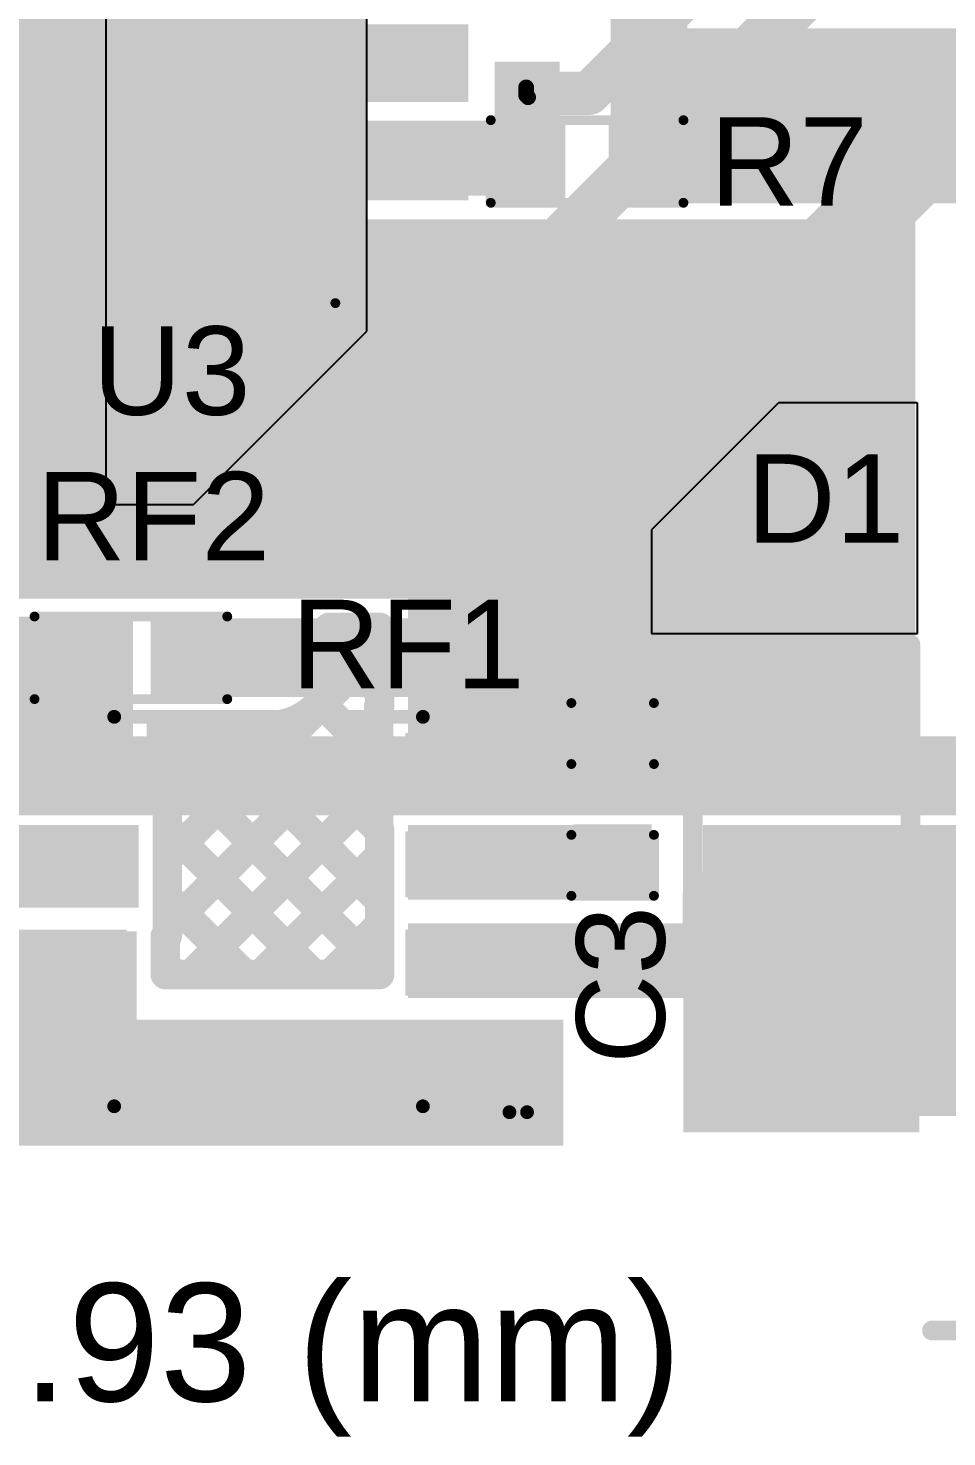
# Model space of a CAD drawing. Header units: millimetres. Extents: x -0.2 to 1.92, y -0.23 to 1.32.
# Drawn here: x 0.724 to 1.191, y -0.229 to 0.487 of the extents above; entities that cross this region are included whole.
import ezdxf

# ---------------------------------------------------------------- set-up
doc = ezdxf.new("R2010")
doc.units = ezdxf.units.MM
doc.header["$MEASUREMENT"] = 0
for name, color, linetype in [('BottomLayer', 5, 'Continuous'), ('BottomSolder', 6, 'Continuous'), ('Mechanical1', 6, 'Continuous'), ('TopLayer', 1, 'Continuous'), ('TopOverlay', 2, 'Continuous'), ('TopPaste', 8, 'Continuous'), ('TopSolder', 216, 'Continuous'), ('ViaHoleLayer', 16, 'Continuous')]:
    doc.layers.add(name, color=color, linetype=linetype)
doc.styles.add('Arial', font='', dxfattribs={"height": 0.2})
doc.styles.get('Arial').set_extended_font_data('Arial')

# ---------------------------------------------------------------- blocks, each defined once
blk = doc.blocks.new('SMA_1')
at = {"layer": 'TopLayer'}
for points in [[(-0.11811, 0.03937), (-0.03937, 0.03937), (-0.03937, -0.03937), (-0.11811, -0.03937)], [(0.03937, 0.03937), (0.11811, 0.03937), (0.11811, -0.03937), (0.03937, -0.03937)]]:
    blk.add_hatch(color=1, dxfattribs=at).paths.add_polyline_path(points)
at = {"layer": 'TopOverlay'}
for points in [[(-0.167, -0.06), (-0.12106, -0.06), (-0.12106, 0.06), (-0.167, 0.06)], [(-0.122, 0.04109), (-0.09428, 0.04109), (-0.09428, 0.06009), (-0.122, 0.06009)], [(-0.122, -0.05991), (-0.09428, -0.05991), (-0.09428, -0.04191), (-0.122, -0.04191)]]:
    blk.add_hatch(color=2, dxfattribs=at).paths.add_polyline_path(points)
at = {"layer": 'TopPaste'}
for points in [[(-0.11811, 0.03937), (-0.03937, 0.03937), (-0.03937, -0.03937), (-0.11811, -0.03937)], [(0.03937, 0.03937), (0.11811, 0.03937), (0.11811, -0.03937), (0.03937, -0.03937)]]:
    blk.add_hatch(color=8, dxfattribs=at).paths.add_polyline_path(points)
at = {"layer": 'TopSolder'}
for points in [[(-0.12211, 0.04337), (-0.03537, 0.04337), (-0.03537, -0.04337), (-0.12211, -0.04337)], [(0.03537, 0.04337), (0.12211, 0.04337), (0.12211, -0.04337), (0.03537, -0.04337)]]:
    blk.add_hatch(color=216, dxfattribs=at).paths.add_polyline_path(points)
at = {"layer": 'TopOverlay', "const_width": 0.01}
for points in [[(-0.0942, 0.05543), (0.08115, 0.055)], [(0.08115, 0.055), (0.08115, 0.048)], [(0.08115, -0.048), (0.08115, -0.05543)], [(-0.0942, -0.05543), (0.081, -0.05543)]]:
    blk.add_lwpolyline(points, dxfattribs=at)
at = {"layer": 'TopOverlay', "const_width": 0.005}
for points in [[(-0.0967, 0.05543, 1), (-0.0917, 0.05543, 1)], [(0.07865, 0.055, 1), (0.08365, 0.055, 1)], [(0.07865, 0.055, 1), (0.08365, 0.055, 1)], [(0.07865, 0.048, 1), (0.08365, 0.048, 1)], [(0.07865, -0.048, 1), (0.08365, -0.048, 1)], [(-0.0967, -0.05543, 1), (-0.0917, -0.05543, 1)], [(0.0785, -0.05543, 1), (0.0835, -0.05543, 1)], [(0.07865, -0.05543, 1), (0.08365, -0.05543, 1)]]:
    blk.add_lwpolyline(points, format="xyb", close=True, dxfattribs=at)
blk = doc.blocks.new('LTV_247_8')
at = {"layer": 'TopLayer'}
for points in [[(-0.15256, 0.19075), (-0.0935, 0.19075), (-0.0935, 0.15925), (-0.15256, 0.15925)], [(0.0935, 0.19075), (0.15256, 0.19075), (0.15256, 0.15925), (0.0935, 0.15925)], [(-0.15256, 0.14075), (-0.0935, 0.14075), (-0.0935, 0.10925), (-0.15256, 0.10925)], [(0.0935, 0.14075), (0.15256, 0.14075), (0.15256, 0.10925), (0.0935, 0.10925)], [(-0.15256, 0.09075), (-0.0935, 0.09075), (-0.0935, 0.05925), (-0.15256, 0.05925)], [(0.0935, 0.09075), (0.15256, 0.09075), (0.15256, 0.05925), (0.0935, 0.05925)], [(-0.15256, 0.04075), (-0.0935, 0.04075), (-0.0935, 0.00925), (-0.15256, 0.00925)], [(0.0935, 0.04075), (0.15256, 0.04075), (0.15256, 0.00925), (0.0935, 0.00925)], [(-0.15256, -0.00925), (-0.0935, -0.00925), (-0.0935, -0.04075), (-0.15256, -0.04075)], [(0.0935, -0.00925), (0.15256, -0.00925), (0.15256, -0.04075), (0.0935, -0.04075)], [(-0.15256, -0.05925), (-0.0935, -0.05925), (-0.0935, -0.09075), (-0.15256, -0.09075)], [(0.0935, -0.05925), (0.15256, -0.05925), (0.15256, -0.09075), (0.0935, -0.09075)], [(-0.15256, -0.10925), (-0.0935, -0.10925), (-0.0935, -0.14075), (-0.15256, -0.14075)], [(0.0935, -0.10925), (0.15256, -0.10925), (0.15256, -0.14075), (0.0935, -0.14075)], [(-0.15256, -0.15925), (-0.0935, -0.15925), (-0.0935, -0.19075), (-0.15256, -0.19075)], [(0.0935, -0.15925), (0.15256, -0.15925), (0.15256, -0.19075), (0.0935, -0.19075)]]:
    blk.add_hatch(color=1, dxfattribs=at).paths.add_polyline_path(points)
at = {"layer": 'TopPaste'}
for points in [[(-0.15256, 0.19075), (-0.0935, 0.19075), (-0.0935, 0.15925), (-0.15256, 0.15925)], [(0.0935, 0.19075), (0.15256, 0.19075), (0.15256, 0.15925), (0.0935, 0.15925)], [(-0.15256, 0.14075), (-0.0935, 0.14075), (-0.0935, 0.10925), (-0.15256, 0.10925)], [(0.0935, 0.14075), (0.15256, 0.14075), (0.15256, 0.10925), (0.0935, 0.10925)], [(-0.15256, 0.09075), (-0.0935, 0.09075), (-0.0935, 0.05925), (-0.15256, 0.05925)], [(0.0935, 0.09075), (0.15256, 0.09075), (0.15256, 0.05925), (0.0935, 0.05925)], [(-0.15256, 0.04075), (-0.0935, 0.04075), (-0.0935, 0.00925), (-0.15256, 0.00925)], [(0.0935, 0.04075), (0.15256, 0.04075), (0.15256, 0.00925), (0.0935, 0.00925)], [(-0.15256, -0.00925), (-0.0935, -0.00925), (-0.0935, -0.04075), (-0.15256, -0.04075)], [(0.0935, -0.00925), (0.15256, -0.00925), (0.15256, -0.04075), (0.0935, -0.04075)], [(-0.15256, -0.05925), (-0.0935, -0.05925), (-0.0935, -0.09075), (-0.15256, -0.09075)], [(0.0935, -0.05925), (0.15256, -0.05925), (0.15256, -0.09075), (0.0935, -0.09075)], [(-0.15256, -0.10925), (-0.0935, -0.10925), (-0.0935, -0.14075), (-0.15256, -0.14075)], [(0.0935, -0.10925), (0.15256, -0.10925), (0.15256, -0.14075), (0.0935, -0.14075)], [(-0.15256, -0.15925), (-0.0935, -0.15925), (-0.0935, -0.19075), (-0.15256, -0.19075)], [(0.0935, -0.15925), (0.15256, -0.15925), (0.15256, -0.19075), (0.0935, -0.19075)]]:
    blk.add_hatch(color=8, dxfattribs=at).paths.add_polyline_path(points)
at = {"layer": 'TopSolder'}
for points in [[(-0.15656, 0.19475), (-0.0895, 0.19475), (-0.0895, 0.15525), (-0.15656, 0.15525)], [(0.0895, 0.19475), (0.15656, 0.19475), (0.15656, 0.15525), (0.0895, 0.15525)], [(-0.15656, 0.14475), (-0.0895, 0.14475), (-0.0895, 0.10525), (-0.15656, 0.10525)], [(0.0895, 0.14475), (0.15656, 0.14475), (0.15656, 0.10525), (0.0895, 0.10525)], [(-0.15656, 0.09475), (-0.0895, 0.09475), (-0.0895, 0.05525), (-0.15656, 0.05525)], [(0.0895, 0.09475), (0.15656, 0.09475), (0.15656, 0.05525), (0.0895, 0.05525)], [(-0.15656, 0.04475), (-0.0895, 0.04475), (-0.0895, 0.00525), (-0.15656, 0.00525)], [(0.0895, 0.04475), (0.15656, 0.04475), (0.15656, 0.00525), (0.0895, 0.00525)], [(-0.15656, -0.00525), (-0.0895, -0.00525), (-0.0895, -0.04475), (-0.15656, -0.04475)], [(0.0895, -0.00525), (0.15656, -0.00525), (0.15656, -0.04475), (0.0895, -0.04475)], [(-0.15656, -0.05525), (-0.0895, -0.05525), (-0.0895, -0.09475), (-0.15656, -0.09475)], [(0.0895, -0.05525), (0.15656, -0.05525), (0.15656, -0.09475), (0.0895, -0.09475)], [(-0.15656, -0.10525), (-0.0895, -0.10525), (-0.0895, -0.14475), (-0.15656, -0.14475)], [(0.0895, -0.10525), (0.15656, -0.10525), (0.15656, -0.14475), (0.0895, -0.14475)], [(-0.15656, -0.15525), (-0.0895, -0.15525), (-0.0895, -0.19475), (-0.15656, -0.19475)], [(0.0895, -0.15525), (0.15656, -0.15525), (0.15656, -0.19475), (0.0895, -0.19475)]]:
    blk.add_hatch(color=216, dxfattribs=at).paths.add_polyline_path(points)
at = {"layer": 'TopOverlay', "const_width": 0.005}
for points in [[(-0.09, 0.197), (0.089, 0.197)], [(-0.09, -0.197), (0.089, -0.197)]]:
    blk.add_lwpolyline(points, dxfattribs=at)
at = {"layer": 'TopOverlay'}
for points, const_width in [([(-0.09125, 0.197, 1), (-0.08875, 0.197, 1)], 0.0025), ([(0.08775, 0.197, 1), (0.09025, 0.197, 1)], 0.0025), ([(-0.16072, 0.177, 1), (-0.17528, 0.177, 1)], 0.01), ([(-0.17778, 0.177, 1), (-0.17278, 0.177, 1)], 0.005), ([(-0.16322, 0.177, 1), (-0.15822, 0.177, 1)], 0.005), ([(-0.09125, -0.197, 1), (-0.08875, -0.197, 1)], 0.0025), ([(0.08775, -0.197, 1), (0.09025, -0.197, 1)], 0.0025)]:
    blk.add_lwpolyline(points, format="xyb", close=True, dxfattribs=dict(at, const_width=const_width))
blk = doc.blocks.new('SOIC_8_10')
at = {"layer": 'TopLayer'}
for points in [[(-0.0735, 0.0622), (-0.1365, 0.0622), (-0.1365, 0.0878), (-0.0735, 0.0878)], [(0.13909, 0.0622), (0.0761, 0.0622), (0.0761, 0.0878), (0.13909, 0.0878)], [(-0.0735, 0.0122), (-0.1365, 0.0122), (-0.1365, 0.0378), (-0.0735, 0.0378)], [(0.13909, 0.0122), (0.0761, 0.0122), (0.0761, 0.0378), (0.13909, 0.0378)], [(-0.0735, -0.0378), (-0.1365, -0.0378), (-0.1365, -0.0122), (-0.0735, -0.0122)], [(0.13909, -0.0378), (0.0761, -0.0378), (0.0761, -0.0122), (0.13909, -0.0122)], [(-0.0735, -0.0878), (-0.1365, -0.0878), (-0.1365, -0.0622), (-0.0735, -0.0622)], [(0.13909, -0.0878), (0.0761, -0.0878), (0.0761, -0.0622), (0.13909, -0.0622)]]:
    blk.add_hatch(color=1, dxfattribs=at).paths.add_polyline_path(points)
at = {"layer": 'TopPaste'}
for points in [[(-0.0735, 0.0622), (-0.1365, 0.0622), (-0.1365, 0.0878), (-0.0735, 0.0878)], [(0.13909, 0.0622), (0.0761, 0.0622), (0.0761, 0.0878), (0.13909, 0.0878)], [(-0.0735, 0.0122), (-0.1365, 0.0122), (-0.1365, 0.0378), (-0.0735, 0.0378)], [(0.13909, 0.0122), (0.0761, 0.0122), (0.0761, 0.0378), (0.13909, 0.0378)], [(-0.0735, -0.0378), (-0.1365, -0.0378), (-0.1365, -0.0122), (-0.0735, -0.0122)], [(0.13909, -0.0378), (0.0761, -0.0378), (0.0761, -0.0122), (0.13909, -0.0122)], [(-0.0735, -0.0878), (-0.1365, -0.0878), (-0.1365, -0.0622), (-0.0735, -0.0622)], [(0.13909, -0.0878), (0.0761, -0.0878), (0.0761, -0.0622), (0.13909, -0.0622)]]:
    blk.add_hatch(color=8, dxfattribs=at).paths.add_polyline_path(points)
at = {"layer": 'TopSolder'}
for points in [[(-0.0695, 0.0582), (-0.1405, 0.0582), (-0.1405, 0.0918), (-0.0695, 0.0918)], [(0.14309, 0.0582), (0.0721, 0.0582), (0.0721, 0.0918), (0.14309, 0.0918)], [(-0.0695, 0.0082), (-0.1405, 0.0082), (-0.1405, 0.0418), (-0.0695, 0.0418)], [(0.14309, 0.0082), (0.0721, 0.0082), (0.0721, 0.0418), (0.14309, 0.0418)], [(-0.0695, -0.0418), (-0.1405, -0.0418), (-0.1405, -0.0082), (-0.0695, -0.0082)], [(0.14309, -0.0418), (0.0721, -0.0418), (0.0721, -0.0082), (0.14309, -0.0082)], [(-0.0695, -0.0918), (-0.1405, -0.0918), (-0.1405, -0.0582), (-0.0695, -0.0582)], [(0.14309, -0.0918), (0.0721, -0.0918), (0.0721, -0.0582), (0.14309, -0.0582)]]:
    blk.add_hatch(color=216, dxfattribs=at).paths.add_polyline_path(points)
at = {"layer": 'TopOverlay'}
for points, const_width in [([(-0.12253, 0.101, 1), (-0.13147, 0.101, 1)], 0.007), ([(-0.13322, 0.101, 1), (-0.12972, 0.101, 1)], 0.0035), ([(-0.12428, 0.101, 1), (-0.12078, 0.101, 1)], 0.0035), ([(-0.08025, 0.098, 1), (-0.07675, 0.098, 1)], 0.0035), ([(0.07675, 0.098, 1), (0.08025, 0.098, 1)], 0.0035), ([(-0.08025, -0.1, 1), (-0.07675, -0.1, 1)], 0.0035), ([(0.07675, -0.1, 1), (0.08025, -0.1, 1)], 0.0035)]:
    blk.add_lwpolyline(points, format="xyb", close=True, dxfattribs=dict(at, const_width=const_width))
at = {"layer": 'TopOverlay', "const_width": 0.007}
for points in [[(0.0785, 0.098), (-0.0785, 0.098)], [(0.0785, -0.1), (-0.0785, -0.1)]]:
    blk.add_lwpolyline(points, dxfattribs=at)
blk = doc.blocks.new('RES_0603_13')
at = {"layer": 'TopLayer'}
for points in [[(-0.015, 0.0175), (-0.015, -0.0175), (-0.045, -0.0175), (-0.045, 0.0175)], [(0.045, 0.0175), (0.045, -0.0175), (0.015, -0.0175), (0.015, 0.0175)]]:
    blk.add_hatch(color=1, dxfattribs=at).paths.add_polyline_path(points)
at = {"layer": 'TopPaste'}
for points in [[(-0.015, 0.0175), (-0.015, -0.0175), (-0.045, -0.0175), (-0.045, 0.0175)], [(0.045, 0.0175), (0.045, -0.0175), (0.015, -0.0175), (0.015, 0.0175)]]:
    blk.add_hatch(color=8, dxfattribs=at).paths.add_polyline_path(points)
at = {"layer": 'TopSolder'}
for points in [[(-0.011, 0.0215), (-0.011, -0.0215), (-0.049, -0.0215), (-0.049, 0.0215)], [(0.049, 0.0215), (0.049, -0.0215), (0.011, -0.0215), (0.011, 0.0215)]]:
    blk.add_hatch(color=216, dxfattribs=at).paths.add_polyline_path(points)
at = {"layer": 'TopOverlay', "const_width": 0.005}
for points in [[(0.049, 0.021), (-0.049, 0.021)], [(-0.049, 0.021), (-0.049, -0.021)], [(0.049, 0.021), (0.049, -0.021)], [(0.049, -0.021), (-0.049, -0.021)]]:
    blk.add_lwpolyline(points, dxfattribs=at)
at = {"layer": 'TopOverlay', "const_width": 0.0025}
for points in [[(-0.05025, 0.021, 1), (-0.04775, 0.021, 1)], [(-0.05025, 0.021, 1), (-0.04775, 0.021, 1)], [(0.04775, 0.021, 1), (0.05025, 0.021, 1)], [(0.04775, 0.021, 1), (0.05025, 0.021, 1)], [(-0.05025, -0.021, 1), (-0.04775, -0.021, 1)], [(-0.05025, -0.021, 1), (-0.04775, -0.021, 1)], [(0.04775, -0.021, 1), (0.05025, -0.021, 1)], [(0.04775, -0.021, 1), (0.05025, -0.021, 1)]]:
    blk.add_lwpolyline(points, format="xyb", close=True, dxfattribs=at)
blk = doc.blocks.new('RES_0603_20')
at = {"layer": 'TopLayer'}
for points in [[(-0.015, 0.0175), (-0.015, -0.0175), (-0.045, -0.0175), (-0.045, 0.0175)], [(0.045, 0.0175), (0.045, -0.0175), (0.015, -0.0175), (0.015, 0.0175)]]:
    blk.add_hatch(color=1, dxfattribs=at).paths.add_polyline_path(points)
at = {"layer": 'TopPaste'}
for points in [[(-0.015, 0.0175), (-0.015, -0.0175), (-0.045, -0.0175), (-0.045, 0.0175)], [(0.045, 0.0175), (0.045, -0.0175), (0.015, -0.0175), (0.015, 0.0175)]]:
    blk.add_hatch(color=8, dxfattribs=at).paths.add_polyline_path(points)
at = {"layer": 'TopSolder'}
for points in [[(-0.011, 0.0215), (-0.011, -0.0215), (-0.049, -0.0215), (-0.049, 0.0215)], [(0.049, 0.0215), (0.049, -0.0215), (0.011, -0.0215), (0.011, 0.0215)]]:
    blk.add_hatch(color=216, dxfattribs=at).paths.add_polyline_path(points)
at = {"layer": 'TopOverlay', "const_width": 0.005}
for points in [[(-0.049, -0.021), (-0.049, 0.021)], [(-0.049, 0.021), (0.049, 0.021)], [(0.049, -0.021), (0.049, 0.021)], [(-0.049, -0.021), (0.049, -0.021)]]:
    blk.add_lwpolyline(points, dxfattribs=at)
at = {"layer": 'TopOverlay', "const_width": 0.0025}
for points in [[(-0.05025, 0.021, 1), (-0.04775, 0.021, 1)], [(-0.05025, 0.021, 1), (-0.04775, 0.021, 1)], [(0.04775, 0.021, 1), (0.05025, 0.021, 1)], [(0.04775, 0.021, 1), (0.05025, 0.021, 1)], [(-0.05025, -0.021, 1), (-0.04775, -0.021, 1)], [(-0.05025, -0.021, 1), (-0.04775, -0.021, 1)], [(0.04775, -0.021, 1), (0.05025, -0.021, 1)], [(0.04775, -0.021, 1), (0.05025, -0.021, 1)]]:
    blk.add_lwpolyline(points, format="xyb", close=True, dxfattribs=at)
blk = doc.blocks.new('C__0603_46')
at = {"layer": 'TopLayer'}
for points in [[(-0.015, 0.0175), (-0.015, -0.0175), (-0.045, -0.0175), (-0.045, 0.0175)], [(0.045, 0.0175), (0.045, -0.0175), (0.015, -0.0175), (0.015, 0.0175)]]:
    blk.add_hatch(color=1, dxfattribs=at).paths.add_polyline_path(points)
at = {"layer": 'TopPaste'}
for points in [[(-0.015, 0.0175), (-0.015, -0.0175), (-0.045, -0.0175), (-0.045, 0.0175)], [(0.045, 0.0175), (0.045, -0.0175), (0.015, -0.0175), (0.015, 0.0175)]]:
    blk.add_hatch(color=8, dxfattribs=at).paths.add_polyline_path(points)
at = {"layer": 'TopSolder'}
for points in [[(-0.01264, 0.01986), (-0.01264, -0.01986), (-0.04736, -0.01986), (-0.04736, 0.01986)], [(0.04736, 0.01986), (0.04736, -0.01986), (0.01264, -0.01986), (0.01264, 0.01986)]]:
    blk.add_hatch(color=216, dxfattribs=at).paths.add_polyline_path(points)
at = {"layer": 'TopOverlay', "const_width": 0.005}
for points in [[(-0.018, 0.021), (-0.049, 0.021)], [(-0.049, -0.021), (-0.049, 0.021)], [(0.049, 0.021), (0.018, 0.021)], [(0.049, -0.021), (0.049, 0.021)], [(-0.018, -0.021), (-0.049, -0.021)], [(0.049, -0.021), (0.018, -0.021)]]:
    blk.add_lwpolyline(points, dxfattribs=at)
at = {"layer": 'TopOverlay', "const_width": 0.0025}
for points in [[(-0.05025, 0.021, 1), (-0.04775, 0.021, 1)], [(-0.05025, 0.021, 1), (-0.04775, 0.021, 1)], [(-0.01925, 0.021, 1), (-0.01675, 0.021, 1)], [(0.01675, 0.021, 1), (0.01925, 0.021, 1)], [(0.04775, 0.021, 1), (0.05025, 0.021, 1)], [(0.04775, 0.021, 1), (0.05025, 0.021, 1)], [(-0.05025, -0.021, 1), (-0.04775, -0.021, 1)], [(-0.05025, -0.021, 1), (-0.04775, -0.021, 1)], [(-0.01925, -0.021, 1), (-0.01675, -0.021, 1)], [(0.01675, -0.021, 1), (0.01925, -0.021, 1)], [(0.04775, -0.021, 1), (0.05025, -0.021, 1)], [(0.04775, -0.021, 1), (0.05025, -0.021, 1)]]:
    blk.add_lwpolyline(points, format="xyb", close=True, dxfattribs=at)

msp = doc.modelspace()

# ---------------------------------------------------------------- hatches: boundary and pattern name
at = {"layer": 'BottomLayer'}
for points in [[(0.61519, 0.334), (0.896, 0.334), (0.896, 0.805), (0.61519, 0.805)], [(0.325, 0.245), (0.77, 0.245), (0.77, 0.394), (0.325, 0.394)], [(1.05691, -0.06601), (1.58, -0.06601), (1.58, 0.05831), (1.05691, 0.05831)]]:
    msp.add_hatch(color=5, dxfattribs=at).paths.add_polyline_path(points)
h = msp.add_hatch(color=5, dxfattribs=at)
edge = h.paths.add_edge_path()
edge.add_arc((0.86931, 0.46931), 0.01181, 0, 360)
h = msp.add_hatch(color=5, dxfattribs=at)
edge = h.paths.add_edge_path()
edge.add_arc((0.978, 0.454), 0.01181, 0, 360)
h = msp.add_hatch(color=5, dxfattribs=at)
edge = h.paths.add_edge_path()
edge.add_arc((1.184, 0.426), 0.01181, 0, 360)
h = msp.add_hatch(color=5, dxfattribs=at)
edge = h.paths.add_edge_path()
edge.add_arc((0.74, 0.368), 0.01181, 0, 360)
h = msp.add_hatch(color=5, dxfattribs=at)
edge = h.paths.add_edge_path()
edge.add_arc((0.77233, 0.368), 0.01181, 0, 360)
h = msp.add_hatch(color=5, dxfattribs=at)
edge = h.paths.add_edge_path()
edge.add_arc((0.80466, 0.368), 0.01181, 0, 360)
h = msp.add_hatch(color=5, dxfattribs=at)
edge = h.paths.add_edge_path()
edge.add_arc((0.83698, 0.368), 0.01181, 0, 360)
h = msp.add_hatch(color=5, dxfattribs=at)
edge = h.paths.add_edge_path()
edge.add_arc((0.86931, 0.368), 0.01181, 0, 360)
h = msp.add_hatch(color=5, dxfattribs=at)
edge = h.paths.add_edge_path()
edge.add_arc((1.068, 0.23548), 0.01181, 0, 360)
h = msp.add_hatch(color=5, dxfattribs=at)
edge = h.paths.add_edge_path()
edge.add_arc((1.096, 0.23548), 0.01181, 0, 360)
h = msp.add_hatch(color=5, dxfattribs=at)
edge = h.paths.add_edge_path()
edge.add_arc((1.124, 0.23548), 0.01181, 0, 360)
h = msp.add_hatch(color=5, dxfattribs=at)
edge = h.paths.add_edge_path()
edge.add_arc((1.152, 0.23548), 0.01181, 0, 360)
h = msp.add_hatch(color=5, dxfattribs=at)
edge = h.paths.add_edge_path()
edge.add_arc((0.846, 0.167), 0.01181, 0, 360)
h = msp.add_hatch(color=5, dxfattribs=at)
edge = h.paths.add_edge_path()
edge.add_arc((1.082, -0.05), 0.01181, 0, 360)
h = msp.add_hatch(color=5, dxfattribs=at)
edge = h.paths.add_edge_path()
edge.add_arc((1.11, -0.05), 0.01181, 0, 360)
h = msp.add_hatch(color=5, dxfattribs=at)
edge = h.paths.add_edge_path()
edge.add_arc((1.138, -0.05), 0.01181, 0, 360)
h = msp.add_hatch(color=5, dxfattribs=at)
edge = h.paths.add_edge_path()
edge.add_arc((1.166, -0.05), 0.01181, 0, 360)
at = {"layer": 'BottomSolder'}
h = msp.add_hatch(color=6, dxfattribs=at)
edge = h.paths.add_edge_path()
edge.add_arc((1.068, 0.23548), 0.01581, 0, 360)
h = msp.add_hatch(color=6, dxfattribs=at)
edge = h.paths.add_edge_path()
edge.add_arc((1.096, 0.23548), 0.01581, 0, 360)
h = msp.add_hatch(color=6, dxfattribs=at)
edge = h.paths.add_edge_path()
edge.add_arc((1.124, 0.23548), 0.01581, 0, 360)
h = msp.add_hatch(color=6, dxfattribs=at)
edge = h.paths.add_edge_path()
edge.add_arc((1.152, 0.23548), 0.01581, 0, 360)
h = msp.add_hatch(color=6, dxfattribs=at)
edge = h.paths.add_edge_path()
edge.add_arc((1.082, -0.05), 0.01581, 0, 360)
h = msp.add_hatch(color=6, dxfattribs=at)
edge = h.paths.add_edge_path()
edge.add_arc((1.11, -0.05), 0.01581, 0, 360)
h = msp.add_hatch(color=6, dxfattribs=at)
edge = h.paths.add_edge_path()
edge.add_arc((1.138, -0.05), 0.01581, 0, 360)
h = msp.add_hatch(color=6, dxfattribs=at)
edge = h.paths.add_edge_path()
edge.add_arc((1.166, -0.05), 0.01581, 0, 360)
at = {"layer": 'TopLayer'}
for points in [[(1.02, 0.398), (1.059, 0.398), (1.059, 0.905), (1.02, 0.905)], [(1.02, 0.398), (1.579, 0.398), (1.579, 0.487), (1.02, 0.487)], [(0.961, 0.402), (0.994, 0.402), (0.994, 0.47), (0.961, 0.47)], [(0.884, 0.402), (0.994, 0.402), (0.994, 0.44), (0.884, 0.44)], [(0.715, 0.197), (0.946, 0.197), (0.946, 0.39), (0.715, 0.39)], [(0.917, 0.094), (1.175, 0.094), (1.175, 0.39), (0.917, 0.39)], [(0.673, 0.093), (0.777, 0.093), (0.777, 0.188), (0.673, 0.188)], [(0.786, 0.147), (0.826, 0.147), (0.826, 0.188), (0.786, 0.188)], [(0.78, 0.082), (0.5324, 0.082), (0.5324, 0.04), (0.78, 0.04)], [(0.917, 0.044), (1.039, 0.044), (1.039, 0.082), (0.917, 0.082)], [(1.067, -0.063), (1.575, -0.063), (1.575, 0.082), (1.067, 0.082)], [(0.917, -0.006), (1.157, -0.006), (1.157, 0.032), (0.917, 0.032)], [(0.657, -0.078), (0.779, -0.078), (0.779, 0.028), (0.657, 0.028)], [(0.657, -0.081), (0.996, -0.081), (0.996, -0.017), (0.657, -0.017)]]:
    msp.add_hatch(color=1, dxfattribs=at).paths.add_polyline_path(points)
h = msp.add_hatch(color=1, dxfattribs=at)
edge = h.paths.add_edge_path()
edge.add_arc((0.86931, 0.46931), 0.01181, 0, 360)
h = msp.add_hatch(color=1, dxfattribs=at)
edge = h.paths.add_edge_path()
edge.add_arc((0.978, 0.454), 0.01181, 0, 360)
h = msp.add_hatch(color=1, dxfattribs=at)
edge = h.paths.add_edge_path()
edge.add_arc((1.184, 0.426), 0.01181, 0, 360)
h = msp.add_hatch(color=1, dxfattribs=at)
edge = h.paths.add_edge_path()
edge.add_arc((0.74, 0.368), 0.01181, 0, 360)
h = msp.add_hatch(color=1, dxfattribs=at)
edge = h.paths.add_edge_path()
edge.add_arc((0.77233, 0.368), 0.01181, 0, 360)
h = msp.add_hatch(color=1, dxfattribs=at)
edge = h.paths.add_edge_path()
edge.add_arc((0.80466, 0.368), 0.01181, 0, 360)
h = msp.add_hatch(color=1, dxfattribs=at)
edge = h.paths.add_edge_path()
edge.add_arc((0.83698, 0.368), 0.01181, 0, 360)
h = msp.add_hatch(color=1, dxfattribs=at)
edge = h.paths.add_edge_path()
edge.add_arc((0.86931, 0.368), 0.01181, 0, 360)
h = msp.add_hatch(color=1, dxfattribs=at)
edge = h.paths.add_edge_path()
edge.add_arc((1.068, 0.23548), 0.01181, 0, 360)
h = msp.add_hatch(color=1, dxfattribs=at)
edge = h.paths.add_edge_path()
edge.add_arc((1.096, 0.23548), 0.01181, 0, 360)
h = msp.add_hatch(color=1, dxfattribs=at)
edge = h.paths.add_edge_path()
edge.add_arc((1.124, 0.23548), 0.01181, 0, 360)
h = msp.add_hatch(color=1, dxfattribs=at)
edge = h.paths.add_edge_path()
edge.add_arc((1.152, 0.23548), 0.01181, 0, 360)
h = msp.add_hatch(color=1, dxfattribs=at)
edge = h.paths.add_edge_path()
edge.add_arc((0.846, 0.167), 0.01181, 0, 360)
h = msp.add_hatch(color=1, dxfattribs=at)
edge = h.paths.add_edge_path()
edge.add_arc((1.082, -0.05), 0.01181, 0, 360)
h = msp.add_hatch(color=1, dxfattribs=at)
edge = h.paths.add_edge_path()
edge.add_arc((1.11, -0.05), 0.01181, 0, 360)
h = msp.add_hatch(color=1, dxfattribs=at)
edge = h.paths.add_edge_path()
edge.add_arc((1.138, -0.05), 0.01181, 0, 360)
h = msp.add_hatch(color=1, dxfattribs=at)
edge = h.paths.add_edge_path()
edge.add_arc((1.166, -0.05), 0.01181, 0, 360)
at = {"layer": 'TopSolder'}
h = msp.add_hatch(color=216, dxfattribs=at)
edge = h.paths.add_edge_path()
edge.add_arc((1.068, 0.23548), 0.01581, 0, 360)
h = msp.add_hatch(color=216, dxfattribs=at)
edge = h.paths.add_edge_path()
edge.add_arc((1.096, 0.23548), 0.01581, 0, 360)
h = msp.add_hatch(color=216, dxfattribs=at)
edge = h.paths.add_edge_path()
edge.add_arc((1.124, 0.23548), 0.01581, 0, 360)
h = msp.add_hatch(color=216, dxfattribs=at)
edge = h.paths.add_edge_path()
edge.add_arc((1.152, 0.23548), 0.01581, 0, 360)
h = msp.add_hatch(color=216, dxfattribs=at)
edge = h.paths.add_edge_path()
edge.add_arc((1.082, -0.05), 0.01581, 0, 360)
h = msp.add_hatch(color=216, dxfattribs=at)
edge = h.paths.add_edge_path()
edge.add_arc((1.11, -0.05), 0.01581, 0, 360)
h = msp.add_hatch(color=216, dxfattribs=at)
edge = h.paths.add_edge_path()
edge.add_arc((1.138, -0.05), 0.01581, 0, 360)
h = msp.add_hatch(color=216, dxfattribs=at)
edge = h.paths.add_edge_path()
edge.add_arc((1.166, -0.05), 0.01581, 0, 360)
at = {"layer": 'ViaHoleLayer'}
h = msp.add_hatch(color=16, dxfattribs=at)
edge = h.paths.add_edge_path()
edge.add_arc((0.86931, 0.46931), 0.00591, 0, 360)
h = msp.add_hatch(color=16, dxfattribs=at)
edge = h.paths.add_edge_path()
edge.add_arc((0.978, 0.454), 0.00591, 0, 360)
h = msp.add_hatch(color=16, dxfattribs=at)
edge = h.paths.add_edge_path()
edge.add_arc((1.184, 0.426), 0.00591, 0, 360)
h = msp.add_hatch(color=16, dxfattribs=at)
edge = h.paths.add_edge_path()
edge.add_arc((0.74, 0.368), 0.00591, 0, 360)
h = msp.add_hatch(color=16, dxfattribs=at)
edge = h.paths.add_edge_path()
edge.add_arc((0.77233, 0.368), 0.00591, 0, 360)
h = msp.add_hatch(color=16, dxfattribs=at)
edge = h.paths.add_edge_path()
edge.add_arc((0.80466, 0.368), 0.00591, 0, 360)
h = msp.add_hatch(color=16, dxfattribs=at)
edge = h.paths.add_edge_path()
edge.add_arc((0.83698, 0.368), 0.00591, 0, 360)
h = msp.add_hatch(color=16, dxfattribs=at)
edge = h.paths.add_edge_path()
edge.add_arc((0.86931, 0.368), 0.00591, 0, 360)
h = msp.add_hatch(color=16, dxfattribs=at)
edge = h.paths.add_edge_path()
edge.add_arc((1.068, 0.23548), 0.00591, 0, 360)
h = msp.add_hatch(color=16, dxfattribs=at)
edge = h.paths.add_edge_path()
edge.add_arc((1.096, 0.23548), 0.00591, 0, 360)
h = msp.add_hatch(color=16, dxfattribs=at)
edge = h.paths.add_edge_path()
edge.add_arc((1.124, 0.23548), 0.00591, 0, 360)
h = msp.add_hatch(color=16, dxfattribs=at)
edge = h.paths.add_edge_path()
edge.add_arc((1.152, 0.23548), 0.00591, 0, 360)
h = msp.add_hatch(color=16, dxfattribs=at)
edge = h.paths.add_edge_path()
edge.add_arc((0.846, 0.167), 0.00591, 0, 360)
h = msp.add_hatch(color=16, dxfattribs=at)
edge = h.paths.add_edge_path()
edge.add_arc((1.082, -0.05), 0.00591, 0, 360)
h = msp.add_hatch(color=16, dxfattribs=at)
edge = h.paths.add_edge_path()
edge.add_arc((1.11, -0.05), 0.00591, 0, 360)
h = msp.add_hatch(color=16, dxfattribs=at)
edge = h.paths.add_edge_path()
edge.add_arc((1.138, -0.05), 0.00591, 0, 360)
h = msp.add_hatch(color=16, dxfattribs=at)
edge = h.paths.add_edge_path()
edge.add_arc((1.166, -0.05), 0.00591, 0, 360)

# ---------------------------------------------------------------- linework, layer by layer
at = {"layer": 'BottomLayer'}
for p, q in [((0.76319, 0.6534), (0.76319, 0.245)), ((0.896, 0.33309), (0.896, 0.6534)), ((0.80791, 0.245), (0.896, 0.33309)), ((1.1054, 0.2967), (1.04069, 0.23199)), ((1.176, 0.2967), (1.1054, 0.2967)), ((1.176, 0.1793), (1.176, 0.2967)), ((0.76319, 0.245), (0.80791, 0.245)), ((1.04069, 0.23199), (1.04069, 0.1793)), ((1.04069, 0.1793), (1.176, 0.1793))]:
    msp.add_line(p, q, dxfattribs=at)
for points, const_width in [([(1.009, 0.454), (1.1, 0.545)], 0.022), ([(0.8292, 0.214), (1.1252, 0.51)], 0.025), ([(0.978, 0.454), (1.009, 0.454)], 0.022), ([(0.925, 0.167), (1.184, 0.426)], 0.04), ([(0.385, 0.214), (0.8292, 0.214)], 0.025), ([(0.846, 0.167), (0.925, 0.167)], 0.04), ([(0.397, 0.107), (1.721, 0.107)], 0.04)]:
    msp.add_lwpolyline(points, dxfattribs=dict(at, const_width=const_width))
for points, const_width in [([(0.9725, 0.454, 1), (0.9835, 0.454, 1)], 0.011), ([(1.0035, 0.454, 1), (1.0145, 0.454, 1)], 0.011), ([(1.0035, 0.454, 1), (1.0145, 0.454, 1)], 0.011), ([(1.174, 0.426, 1), (1.194, 0.426, 1)], 0.02), ([(0.82295, 0.214, 1), (0.83545, 0.214, 1)], 0.0125), ([(0.82295, 0.214, 1), (0.83545, 0.214, 1)], 0.0125), ([(0.836, 0.167, 1), (0.856, 0.167, 1)], 0.02), ([(0.915, 0.167, 1), (0.935, 0.167, 1)], 0.02), ([(0.915, 0.167, 1), (0.935, 0.167, 1)], 0.02)]:
    msp.add_lwpolyline(points, format="xyb", close=True, dxfattribs=dict(at, const_width=const_width))
at = {"layer": 'Mechanical1', "const_width": 0.01}
msp.add_lwpolyline([(1.18341, -0.175), (1.916, -0.175)], dxfattribs=at)
at = {"layer": 'Mechanical1', "const_width": 0.005}
msp.add_lwpolyline([(1.18091, -0.175, 1), (1.18591, -0.175, 1)], format="xyb", close=True, dxfattribs=at)
at = {"layer": 'TopLayer'}
for points, const_width in [([(0.837, 0.468), (0.837, 1.061)], 0.025), ([(0.78833, 0.41933), (0.837, 0.468)], 0.025), ([(0.86931, 0.46931), (0.86932, 0.46932)], 0.022), ([(0.86932, 0.46932), (0.91399, 0.46932)], 0.022), ([(0.91399, 0.46932), (0.914, 0.46933)], 0.022), ([(0.977, 0.453), (0.977, 0.457)], 0.008), ([(0.977, 0.453), (0.978, 0.452)], 0.008), ([(0.66794, 0.41933), (0.78833, 0.41933)], 0.025), ([(0.806, 0.167), (0.846, 0.167)], 0.04), ([(0.87682, 0.1825), (0.9025, 0.1825)], 0.015), ([(0.9025, 0.1423), (0.9025, 0.1825)], 0.015), ([(0.7945, 0.06466), (0.9025, 0.17266)], 0.015), ([(0.88016, 0.17185), (0.9025, 0.14951)], 0.015), ([(0.87215, 0.1445), (0.902, 0.11465)], 0.015), ([(0.7945, 0.02931), (0.902, 0.13681)], 0.015), ([(0.902, 0.0817), (0.902, 0.1423)], 0.015), ([(0.7915, 0.09702), (0.82698, 0.1325)], 0.015), ([(0.7915, 0.1325), (0.806, 0.1325)], 0.015), ([(0.7915, 0.0965), (0.7915, 0.1325)], 0.015), ([(0.806, 0.1325), (0.8405, 0.1325)], 0.015), ([(0.806, 0.1325), (0.8405, 0.1325)], 0.015), ([(0.81344, 0.1325), (0.9025, 0.04344)], 0.015), ([(0.8405, 0.1325), (0.846, 0.1325)], 0.015), ([(0.84869, 0.13261), (0.9025, 0.0788)], 0.015), ([(0.7915, 0.11909), (0.9025, 0.00809)], 0.015), ([(0.9095, 0.112), (0.951, 0.112)], 0.01), ([(0.80655, 0.006), (0.902, 0.10146)], 0.015), ([(0.7945, 0.0255), (0.7945, 0.0965)], 0.015), ([(0.7945, 0.08073), (0.86923, 0.006)], 0.015), ([(0.9025, 0.0465), (0.9025, 0.0795)], 0.015), ([(0.8419, 0.006), (0.9025, 0.0666)], 0.015), ([(0.7945, 0.04538), (0.83388, 0.006)], 0.015), ([(0.9025, 0.0295), (0.9025, 0.0465)], 0.015), ([(0.9025, 0.0295), (0.9025, 0.0465)], 0.015), ([(0.87726, 0.006), (0.9025, 0.03124)], 0.015), ([(0.9025, 0.006), (0.9025, 0.0295)], 0.015), ([(0.7935, 0.006), (0.7935, 0.0255)], 0.015), ([(0.7935, 0.01102), (0.79852, 0.006)], 0.015), ([(0.7935, 0.006), (0.9025, 0.006)], 0.015)]:
    msp.add_lwpolyline(points, dxfattribs=dict(at, const_width=const_width))
for points, const_width in [([(0.83075, 0.468, 1), (0.84325, 0.468, 1)], 0.0125), ([(0.83075, 0.468, 1), (0.84325, 0.468, 1)], 0.0125), ([(0.86381, 0.46931, 1), (0.87481, 0.46931, 1)], 0.011), ([(0.86382, 0.46932, 1), (0.87482, 0.46932, 1)], 0.011), ([(0.86382, 0.46932, 1), (0.87482, 0.46932, 1)], 0.011), ([(0.90849, 0.46932, 1), (0.91949, 0.46932, 1)], 0.011), ([(0.90849, 0.46932, 1), (0.91949, 0.46932, 1)], 0.011), ([(0.9085, 0.46933, 1), (0.9195, 0.46933, 1)], 0.011), ([(0.975, 0.457, 1), (0.979, 0.457, 1)], 0.004), ([(0.975, 0.453, 1), (0.979, 0.453, 1)], 0.004), ([(0.975, 0.453, 1), (0.979, 0.453, 1)], 0.004), ([(0.976, 0.452, 1), (0.98, 0.452, 1)], 0.004), ([(0.78208, 0.41933, 1), (0.79458, 0.41933, 1)], 0.0125), ([(0.78208, 0.41933, 1), (0.79458, 0.41933, 1)], 0.0125), ([(0.796, 0.167, 1), (0.816, 0.167, 1)], 0.02), ([(0.836, 0.167, 1), (0.856, 0.167, 1)], 0.02), ([(0.87307, 0.1825, 1), (0.88057, 0.1825, 1)], 0.0075), ([(0.87307, 0.1825, 1), (0.88057, 0.1825, 1)], 0.0075), ([(0.89875, 0.1825, 1), (0.90625, 0.1825, 1)], 0.0075), ([(0.89875, 0.1825, 1), (0.90625, 0.1825, 1)], 0.0075), ([(0.87641, 0.17185, 1), (0.88391, 0.17185, 1)], 0.0075), ([(0.89875, 0.17266, 1), (0.90625, 0.17266, 1)], 0.0075), ([(0.87675, 0.167, 1), (0.88425, 0.167, 1)], 0.0075), ([(0.87675, 0.167, 1), (0.88425, 0.167, 1)], 0.0075), ([(0.8684, 0.1445, 1), (0.8759, 0.1445, 1)], 0.0075), ([(0.89875, 0.14951, 1), (0.90625, 0.14951, 1)], 0.0075), ([(0.89825, 0.1423, 1), (0.90575, 0.1423, 1)], 0.0075), ([(0.89825, 0.13681, 1), (0.90575, 0.13681, 1)], 0.0075), ([(0.89875, 0.1423, 1), (0.90625, 0.1423, 1)], 0.0075), ([(0.78775, 0.1325, 1), (0.79525, 0.1325, 1)], 0.0075), ([(0.78775, 0.1325, 1), (0.79525, 0.1325, 1)], 0.0075), ([(0.80225, 0.1325, 1), (0.80975, 0.1325, 1)], 0.0075), ([(0.80225, 0.1325, 1), (0.80975, 0.1325, 1)], 0.0075), ([(0.80225, 0.1325, 1), (0.80975, 0.1325, 1)], 0.0075), ([(0.80969, 0.1325, 1), (0.81719, 0.1325, 1)], 0.0075), ([(0.82323, 0.1325, 1), (0.83073, 0.1325, 1)], 0.0075), ([(0.83675, 0.1325, 1), (0.84425, 0.1325, 1)], 0.0075), ([(0.83675, 0.1325, 1), (0.84425, 0.1325, 1)], 0.0075), ([(0.83675, 0.1325, 1), (0.84425, 0.1325, 1)], 0.0075), ([(0.84225, 0.1325, 1), (0.84975, 0.1325, 1)], 0.0075), ([(0.84225, 0.1325, 1), (0.84975, 0.1325, 1)], 0.0075), ([(0.84494, 0.13261, 1), (0.85244, 0.13261, 1)], 0.0075), ([(0.78775, 0.11909, 1), (0.79525, 0.11909, 1)], 0.0075), ([(0.89825, 0.11465, 1), (0.90575, 0.11465, 1)], 0.0075), ([(0.907, 0.112, 1), (0.912, 0.112, 1)], 0.005), ([(0.9485, 0.112, 1), (0.9535, 0.112, 1)], 0.005), ([(0.89825, 0.10146, 1), (0.90575, 0.10146, 1)], 0.0075), ([(0.78775, 0.09702, 1), (0.79525, 0.09702, 1)], 0.0075), ([(0.78775, 0.0965, 1), (0.79525, 0.0965, 1)], 0.0075), ([(0.79075, 0.0965, 1), (0.79825, 0.0965, 1)], 0.0075), ([(0.79075, 0.08073, 1), (0.79825, 0.08073, 1)], 0.0075), ([(0.89825, 0.0817, 1), (0.90575, 0.0817, 1)], 0.0075), ([(0.89875, 0.0795, 1), (0.90625, 0.0795, 1)], 0.0075), ([(0.89875, 0.0788, 1), (0.90625, 0.0788, 1)], 0.0075), ([(0.79075, 0.06466, 1), (0.79825, 0.06466, 1)], 0.0075), ([(0.89875, 0.0666, 1), (0.90625, 0.0666, 1)], 0.0075), ([(0.79075, 0.04538, 1), (0.79825, 0.04538, 1)], 0.0075), ([(0.89875, 0.0465, 1), (0.90625, 0.0465, 1)], 0.0075), ([(0.89875, 0.0465, 1), (0.90625, 0.0465, 1)], 0.0075), ([(0.89875, 0.0465, 1), (0.90625, 0.0465, 1)], 0.0075), ([(0.89875, 0.04344, 1), (0.90625, 0.04344, 1)], 0.0075), ([(0.79075, 0.02931, 1), (0.79825, 0.02931, 1)], 0.0075), ([(0.89875, 0.03124, 1), (0.90625, 0.03124, 1)], 0.0075), ([(0.89875, 0.0295, 1), (0.90625, 0.0295, 1)], 0.0075), ([(0.89875, 0.0295, 1), (0.90625, 0.0295, 1)], 0.0075), ([(0.89875, 0.0295, 1), (0.90625, 0.0295, 1)], 0.0075), ([(0.78975, 0.0255, 1), (0.79725, 0.0255, 1)], 0.0075), ([(0.79075, 0.0255, 1), (0.79825, 0.0255, 1)], 0.0075), ([(0.78975, 0.01102, 1), (0.79725, 0.01102, 1)], 0.0075), ([(0.89875, 0.00809, 1), (0.90625, 0.00809, 1)], 0.0075), ([(0.78975, 0.006, 1), (0.79725, 0.006, 1)], 0.0075), ([(0.78975, 0.006, 1), (0.79725, 0.006, 1)], 0.0075), ([(0.79477, 0.006, 1), (0.80227, 0.006, 1)], 0.0075), ([(0.8028, 0.006, 1), (0.8103, 0.006, 1)], 0.0075), ([(0.83013, 0.006, 1), (0.83763, 0.006, 1)], 0.0075), ([(0.83815, 0.006, 1), (0.84565, 0.006, 1)], 0.0075), ([(0.86548, 0.006, 1), (0.87298, 0.006, 1)], 0.0075), ([(0.87351, 0.006, 1), (0.88101, 0.006, 1)], 0.0075), ([(0.89875, 0.006, 1), (0.90625, 0.006, 1)], 0.0075), ([(0.89875, 0.006, 1), (0.90625, 0.006, 1)], 0.0075)]:
    msp.add_lwpolyline(points, format="xyb", close=True, dxfattribs=dict(at, const_width=const_width))
at = {"layer": 'TopLayer', "const_width": 0.015}
for points in [[(0.87682, 0.1825, -0.117018), (0.8805, 0.167)], [(0.8805, 0.167, -0.414214), (0.846, 0.1325)]]:
    msp.add_lwpolyline(points, format="xyb", dxfattribs=at)

# ---------------------------------------------------------------- block references
for name, p in [('LTV_247_8', (0.79097, 0.54433)), ('RES_0603_20', (1.008, 0.41933))]:
    msp.add_blockref(name, p)
for name, p, rotation in [('SMA_1', (1.117, 0.09274), 90), ('RES_0603_13', (0.776, 0.167), 180), ('C__0603_46', (1.021, 0.095), 270), ('SOIC_8_10', (0.846, 0.037), 180)]:
    msp.add_blockref(name, p, dxfattribs=dict(rotation=rotation))

# ---------------------------------------------------------------- texts
at = {"layer": 'Mechanical1', "style": 'Arial'}
msp.add_text('50.93 (mm)', height=0.06, dxfattribs=at).set_placement((0.62759, -0.21099))
at = {"layer": 'TopOverlay', "style": 'Arial'}
for s, p in [('R7', (1.07051, 0.39684)), ('U3', (0.75651, 0.29051)), ('D1', (1.08901, 0.22551)), ('RF2', (0.72802, 0.21651)), ('RF1', (0.85752, 0.15151))]:
    msp.add_text(s, height=0.045, dxfattribs=at).set_placement(p)
msp.add_text('C3', height=0.045, rotation=90, dxfattribs=at).set_placement((1.04749, -0.03949))

doc.saveas('drawing.dxf')
